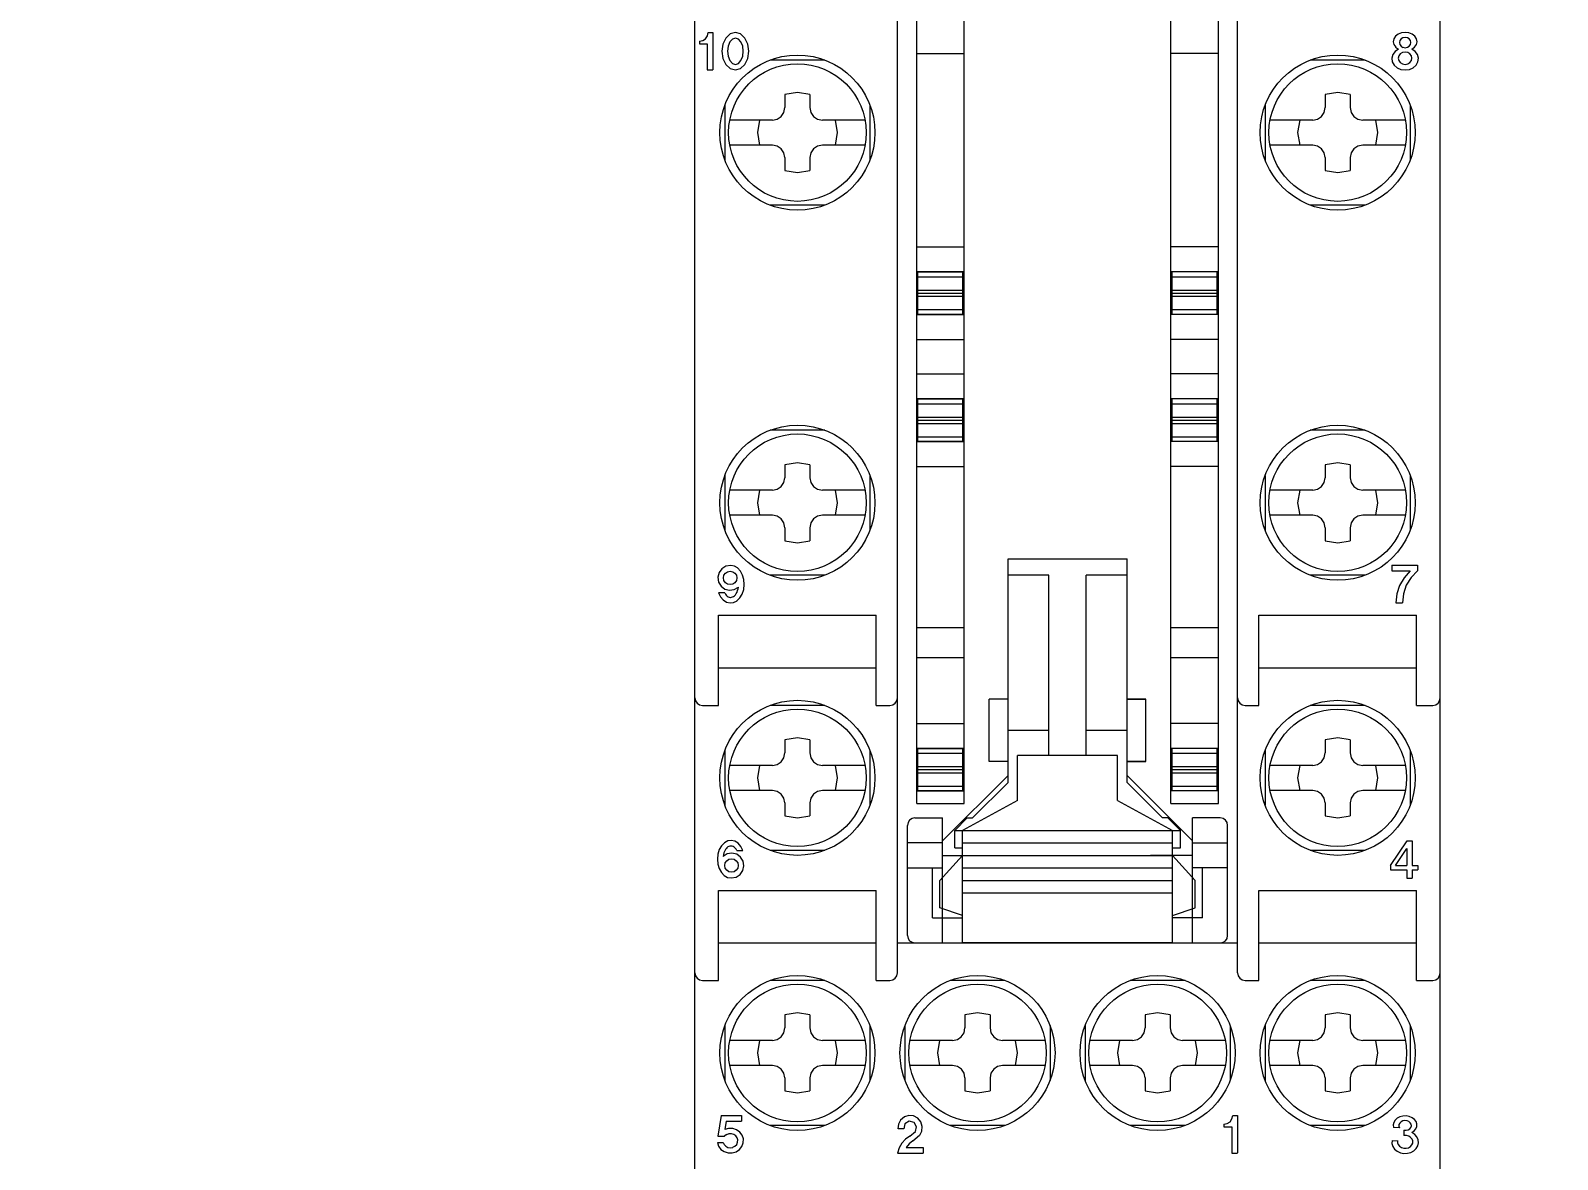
# Model space of a CAD drawing. Header units: millimetres. Extents: x 24 to 1375, y 8 to 284.
# Drawn here: x 1074.2 to 1135.4, y 57.7 to 102.9 of the extents above; entities that cross this region are included whole.
import ezdxf

# ---------------------------------------------------------------- set-up
doc = ezdxf.new("R2010")
doc.units = ezdxf.units.MM

msp = doc.modelspace()

# ---------------------------------------------------------------- linework, layer by layer
at = {"color": 7, "lineweight": 0}
for points in [[(1100.832, 54.124), (1100.832, 128.736)], [(1108.954, 65.155), (1108.954, 128.735)], [(1122.593, 65.155), (1122.593, 128.735)], [(1130.716, 54.124), (1130.716, 128.736)], [(1109.728, 71.954), (1109.728, 120.933)], [(1111.632, 71.954), (1111.632, 120.933)], [(1119.915, 71.954), (1119.915, 120.933)], [(1121.822, 71.954), (1121.822, 120.933)], [(1101.014, 102.511), (1101.151, 102.539), (1101.264, 102.615), (1101.34, 102.727), (1101.368, 102.864)], [(1101.368, 102.864), (1101.555, 102.864)], [(1101.555, 102.864), (1101.555, 101.361)], [(1102.458, 102.864), (1102.25, 102.808)], [(1102.665, 102.807), (1102.458, 102.864)], [(1129.309, 102.864), (1129.16, 102.846)], [(1129.458, 102.846), (1129.309, 102.864)], [(1101.014, 102.511), (1101.014, 102.414)], [(1101.014, 102.414), (1101.33, 102.414)], [(1101.33, 102.414), (1101.33, 101.361)], [(1101.958, 102.401), (1101.915, 102.113)], [(1102.074, 102.644), (1101.958, 102.401)], [(1102.251, 102.807), (1102.074, 102.643)], [(1102.165, 102.314), (1102.142, 102.112)], [(1102.234, 102.485), (1102.166, 102.314)], [(1102.336, 102.6), (1102.234, 102.485)], [(1102.458, 102.639), (1102.336, 102.6)], [(1102.579, 102.6), (1102.457, 102.638)], [(1102.681, 102.485), (1102.578, 102.599)], [(1102.841, 102.644), (1102.665, 102.808)], [(1102.75, 102.314), (1102.681, 102.485)], [(1102.774, 102.113), (1102.75, 102.315)], [(1102.958, 102.401), (1102.841, 102.643)], [(1102.999, 102.113), (1102.958, 102.401)], [(1128.853, 102.607), (1128.832, 102.492)], [(1128.832, 102.492), (1128.857, 102.379)], [(1128.921, 102.712), (1128.853, 102.607)], [(1128.858, 102.379), (1128.93, 102.277)], [(1129.027, 102.792), (1128.92, 102.712)], [(1128.929, 102.277), (1129.038, 102.198)], [(1129.16, 102.846), (1129.026, 102.793)], [(1129.08, 102.461), (1129.096, 102.381)], [(1129.097, 102.54), (1129.081, 102.461)], [(1129.097, 102.38), (1129.147, 102.315)], [(1129.148, 102.606), (1129.098, 102.54)], [(1129.221, 102.651), (1129.147, 102.605)], [(1129.148, 102.314), (1129.221, 102.269)], [(1129.309, 102.666), (1129.221, 102.651)], [(1129.221, 102.27), (1129.309, 102.253)], [(1129.397, 102.651), (1129.309, 102.666)], [(1129.309, 102.253), (1129.397, 102.27)], [(1129.471, 102.606), (1129.397, 102.651)], [(1129.397, 102.27), (1129.471, 102.315)], [(1129.592, 102.792), (1129.458, 102.846)], [(1129.521, 102.54), (1129.471, 102.605)], [(1129.471, 102.314), (1129.52, 102.38)], [(1129.537, 102.461), (1129.521, 102.54)], [(1129.521, 102.38), (1129.537, 102.46)], [(1129.579, 102.197), (1129.688, 102.276)], [(1129.697, 102.712), (1129.591, 102.792)], [(1129.688, 102.277), (1129.76, 102.379)], [(1129.765, 102.607), (1129.698, 102.712)], [(1129.76, 102.379), (1129.786, 102.492)], [(1129.786, 102.492), (1129.764, 102.607)], [(1101.915, 102.113), (1101.958, 101.824)], [(1101.958, 101.824), (1102.074, 101.581)], [(1102.142, 102.113), (1102.165, 101.911)], [(1102.165, 101.911), (1102.234, 101.741)], [(1102.234, 101.741), (1102.336, 101.626)], [(1102.336, 101.626), (1102.458, 101.587)], [(1102.458, 101.587), (1102.579, 101.626)], [(1102.579, 101.626), (1102.681, 101.74)], [(1102.681, 101.741), (1102.75, 101.911)], [(1102.75, 101.911), (1102.773, 102.113)], [(1102.841, 101.581), (1102.958, 101.824)], [(1102.958, 101.824), (1102.999, 102.113)], [(1106.042, 101.759), (1103.845, 101.759)], [(1109.728, 102.019), (1111.633, 102.019)], [(1121.822, 102.019), (1119.916, 102.019)], [(1127.703, 101.759), (1125.507, 101.759)], [(1128.816, 101.979), (1128.777, 101.838)], [(1128.777, 101.838), (1128.795, 101.692)], [(1128.795, 101.691), (1128.868, 101.56)], [(1128.905, 102.104), (1128.816, 101.979)], [(1129.038, 102.197), (1128.905, 102.103)], [(1129.052, 101.926), (1129.031, 101.832)], [(1129.031, 101.833), (1129.052, 101.738)], [(1129.112, 102.007), (1129.052, 101.927)], [(1129.052, 101.738), (1129.112, 101.659)], [(1129.201, 102.06), (1129.112, 102.007)], [(1129.112, 101.658), (1129.201, 101.605)], [(1129.306, 102.078), (1129.201, 102.06)], [(1129.412, 102.06), (1129.305, 102.078)], [(1129.501, 102.007), (1129.412, 102.059)], [(1129.412, 101.605), (1129.501, 101.658)], [(1129.561, 101.926), (1129.501, 102.006)], [(1129.501, 101.658), (1129.561, 101.738)], [(1129.582, 101.833), (1129.561, 101.925)], [(1129.561, 101.738), (1129.582, 101.832)], [(1129.712, 102.104), (1129.579, 102.197)], [(1129.803, 101.979), (1129.712, 102.103)], [(1129.751, 101.56), (1129.823, 101.692)], [(1129.841, 101.838), (1129.803, 101.978)], [(1129.823, 101.691), (1129.841, 101.838)], [(1101.33, 101.361), (1101.555, 101.361)], [(1102.074, 101.581), (1102.251, 101.418)], [(1102.251, 101.418), (1102.458, 101.361)], [(1102.458, 101.361), (1102.665, 101.418)], [(1102.665, 101.418), (1102.841, 101.581)], [(1128.867, 101.56), (1128.986, 101.452)], [(1128.986, 101.452), (1129.138, 101.385)], [(1129.139, 101.385), (1129.309, 101.362)], [(1129.201, 101.605), (1129.306, 101.587)], [(1129.306, 101.587), (1129.413, 101.605)], [(1129.309, 101.361), (1129.479, 101.385)], [(1129.479, 101.385), (1129.633, 101.452)], [(1129.633, 101.452), (1129.751, 101.56)], [(1105.445, 100.374), (1104.943, 100.456), (1104.442, 100.374)], [(1127.107, 100.374), (1126.605, 100.456), (1126.104, 100.374)], [(1102.036, 99.949), (1102.036, 97.752)], [(1103.94, 99.352), (1104.135, 99.391), (1104.295, 99.498), (1104.402, 99.658), (1104.441, 99.853)], [(1104.442, 100.374), (1104.442, 99.853)], [(1105.445, 100.374), (1105.445, 99.853)], [(1105.445, 99.854), (1105.484, 99.658), (1105.592, 99.499), (1105.751, 99.391), (1105.946, 99.352)], [(1107.852, 99.949), (1107.852, 97.752)], [(1123.697, 99.949), (1123.697, 97.752)], [(1125.602, 99.352), (1125.797, 99.391), (1125.956, 99.498), (1126.064, 99.658), (1126.103, 99.853)], [(1126.103, 100.374), (1126.103, 99.853)], [(1127.107, 100.374), (1127.107, 99.853)], [(1127.107, 99.854), (1127.146, 99.658), (1127.253, 99.499), (1127.412, 99.391), (1127.608, 99.352)], [(1129.513, 99.949), (1129.513, 97.752)], [(1103.94, 99.352), (1102.232, 99.352)], [(1103.42, 99.352), (1103.339, 98.85), (1103.42, 98.349)], [(1107.655, 99.352), (1105.947, 99.352)], [(1106.468, 98.349), (1106.549, 98.85), (1106.468, 99.352)], [(1125.602, 99.352), (1123.894, 99.352)], [(1125.081, 99.352), (1125, 98.85), (1125.081, 98.349)], [(1129.316, 99.352), (1127.609, 99.352)], [(1128.129, 98.349), (1128.209, 98.85), (1128.129, 99.352)], [(1103.94, 98.349), (1102.232, 98.349)], [(1104.442, 97.847), (1104.402, 98.043), (1104.295, 98.202), (1104.136, 98.31), (1103.94, 98.349)], [(1105.946, 98.349), (1105.751, 98.31), (1105.592, 98.203), (1105.485, 98.043), (1105.445, 97.847)], [(1107.655, 98.349), (1105.947, 98.349)], [(1125.602, 98.349), (1123.894, 98.349)], [(1126.103, 97.847), (1126.064, 98.043), (1125.957, 98.202), (1125.797, 98.31), (1125.603, 98.349)], [(1127.608, 98.349), (1127.413, 98.31), (1127.254, 98.203), (1127.146, 98.043), (1127.107, 97.847)], [(1129.316, 98.349), (1127.609, 98.349)], [(1104.442, 97.847), (1104.442, 97.326)], [(1105.445, 97.847), (1105.445, 97.326)], [(1126.103, 97.847), (1126.103, 97.326)], [(1127.107, 97.847), (1127.107, 97.326)], [(1104.442, 97.327), (1104.943, 97.245), (1105.444, 97.327)], [(1126.103, 97.327), (1126.605, 97.245), (1127.106, 97.327)], [(1106.042, 95.942), (1103.845, 95.942)], [(1127.703, 95.942), (1125.507, 95.942)], [(1109.728, 94.268), (1111.633, 94.268)], [(1121.822, 94.268), (1119.916, 94.268)], [(1111.632, 93.265), (1109.727, 93.265)], [(1109.728, 93.265), (1111.633, 93.265)], [(1109.778, 91.56), (1109.778, 93.264)], [(1109.778, 93.072), (1111.582, 93.072)], [(1111.582, 91.56), (1111.582, 93.264)], [(1121.822, 93.265), (1119.916, 93.265)], [(1121.822, 93.265), (1119.916, 93.265)], [(1119.967, 91.56), (1119.967, 93.264)], [(1119.967, 93.072), (1121.771, 93.072)], [(1121.771, 91.56), (1121.771, 93.264)], [(1109.778, 92.537), (1111.582, 92.537)], [(1119.967, 92.537), (1121.771, 92.537)], [(1109.778, 92.412), (1111.582, 92.412)], [(1109.778, 92.286), (1111.582, 92.286)], [(1119.967, 92.412), (1121.771, 92.412)], [(1119.967, 92.286), (1121.771, 92.286)], [(1111.632, 91.56), (1109.727, 91.56)], [(1109.728, 91.56), (1111.633, 91.56)], [(1109.778, 91.752), (1111.582, 91.752)], [(1121.822, 91.56), (1119.916, 91.56)], [(1121.822, 91.56), (1119.916, 91.56)], [(1119.967, 91.752), (1121.771, 91.752)], [(1109.728, 90.557), (1111.633, 90.557)], [(1121.822, 90.557), (1119.916, 90.557)], [(1109.728, 89.173), (1111.633, 89.173)], [(1121.822, 89.173), (1119.916, 89.173)], [(1111.632, 88.17), (1109.727, 88.17)], [(1109.728, 88.17), (1111.633, 88.17)], [(1109.778, 86.465), (1109.778, 88.17)], [(1111.582, 86.465), (1111.582, 88.17)], [(1121.822, 88.17), (1119.916, 88.17)], [(1121.822, 88.17), (1119.916, 88.17)], [(1119.967, 86.465), (1119.967, 88.17)], [(1121.771, 86.465), (1121.771, 88.17)], [(1109.778, 87.978), (1111.582, 87.978)], [(1119.967, 87.978), (1121.771, 87.978)], [(1109.778, 87.443), (1111.582, 87.443)], [(1109.778, 87.317), (1111.582, 87.317)], [(1109.778, 87.192), (1111.582, 87.192)], [(1119.967, 87.443), (1121.771, 87.443)], [(1119.967, 87.317), (1121.771, 87.317)], [(1119.967, 87.192), (1121.771, 87.192)], [(1106.042, 86.917), (1103.845, 86.917)], [(1111.632, 86.465), (1109.727, 86.465)], [(1109.728, 86.465), (1111.633, 86.465)], [(1109.778, 86.658), (1111.582, 86.658)], [(1121.822, 86.465), (1119.916, 86.465)], [(1121.822, 86.465), (1119.916, 86.465)], [(1119.967, 86.658), (1121.771, 86.658)], [(1127.703, 86.917), (1125.507, 86.917)], [(1102.036, 85.106), (1102.036, 82.91)], [(1105.445, 85.532), (1104.943, 85.613), (1104.442, 85.532)], [(1104.442, 85.532), (1104.442, 85.01)], [(1105.445, 85.532), (1105.445, 85.01)], [(1107.852, 85.106), (1107.852, 82.91)], [(1109.728, 85.462), (1111.633, 85.462)], [(1121.822, 85.462), (1119.916, 85.462)], [(1123.697, 85.106), (1123.697, 82.91)], [(1126.103, 85.532), (1126.103, 85.01)], [(1127.107, 85.532), (1126.605, 85.613), (1126.104, 85.532)], [(1127.107, 85.532), (1127.107, 85.01)], [(1129.513, 85.106), (1129.513, 82.91)], [(1103.94, 84.51), (1102.232, 84.51)], [(1103.42, 84.51), (1103.339, 84.008), (1103.42, 83.507)], [(1103.94, 84.51), (1104.135, 84.549), (1104.295, 84.656), (1104.402, 84.815), (1104.441, 85.01)], [(1105.445, 85.011), (1105.484, 84.816), (1105.592, 84.657), (1105.751, 84.55), (1105.946, 84.51)], [(1107.655, 84.51), (1105.947, 84.51)], [(1106.468, 83.507), (1106.549, 84.008), (1106.468, 84.509)], [(1125.602, 84.51), (1123.894, 84.51)], [(1125.081, 84.51), (1125, 84.008), (1125.081, 83.507)], [(1125.602, 84.51), (1125.797, 84.549), (1125.956, 84.656), (1126.064, 84.815), (1126.103, 85.01)], [(1127.107, 85.011), (1127.146, 84.816), (1127.253, 84.657), (1127.412, 84.55), (1127.608, 84.51)], [(1129.316, 84.51), (1127.609, 84.51)], [(1128.129, 83.507), (1128.209, 84.008), (1128.129, 84.509)], [(1103.94, 83.507), (1102.232, 83.507)], [(1104.442, 83.005), (1104.402, 83.2), (1104.295, 83.36), (1104.136, 83.467), (1103.94, 83.507)], [(1105.946, 83.507), (1105.751, 83.467), (1105.592, 83.36), (1105.485, 83.2), (1105.445, 83.005)], [(1107.655, 83.507), (1105.947, 83.507)], [(1125.602, 83.507), (1123.894, 83.507)], [(1126.103, 83.005), (1126.064, 83.2), (1125.957, 83.36), (1125.797, 83.467), (1125.603, 83.507)], [(1127.608, 83.507), (1127.413, 83.467), (1127.254, 83.36), (1127.146, 83.2), (1127.107, 83.005)], [(1129.316, 83.507), (1127.609, 83.507)], [(1104.442, 83.005), (1104.442, 82.484)], [(1105.445, 83.005), (1105.445, 82.484)], [(1126.103, 83.005), (1126.103, 82.484)], [(1127.107, 83.005), (1127.107, 82.484)], [(1104.442, 82.484), (1104.943, 82.403), (1105.444, 82.484)], [(1126.103, 82.484), (1126.605, 82.403), (1127.106, 82.484)], [(1102.272, 81.491), (1102.077, 81.462), (1101.914, 81.363), (1101.8, 81.21), (1101.751, 81.019), (1101.782, 80.823), (1101.881, 80.66), (1102.034, 80.546), (1102.225, 80.497), (1102.414, 80.526), (1102.579, 80.623)], [(1102.415, 81.468), (1102.272, 81.491)], [(1102.547, 81.392), (1102.415, 81.468)], [(1113.388, 81.763), (1118.161, 81.763)], [(1113.388, 73.076), (1113.388, 81.762)], [(1118.161, 73.076), (1118.161, 81.762)], [(1128.776, 81.501), (1129.799, 81.501)], [(1128.776, 81.501), (1128.776, 81.276)], [(1129.799, 81.501), (1129.799, 81.276)], [(1102.66, 81.27), (1102.547, 81.392)], [(1102.746, 81.111), (1102.66, 81.27)], [(1102.797, 80.926), (1102.747, 81.111)], [(1102.812, 80.729), (1102.798, 80.926)], [(1106.042, 81.1), (1103.845, 81.1)], [(1115.022, 81.1), (1113.388, 81.1)], [(1113.388, 72.796), (1113.388, 81.1)], [(1115.022, 73.88), (1115.022, 81.1)], [(1118.161, 81.1), (1116.526, 81.1)], [(1116.526, 73.88), (1116.526, 81.1)], [(1118.161, 72.796), (1118.161, 81.1)], [(1127.703, 81.1), (1125.507, 81.1)], [(1128.776, 81.276), (1129.504, 81.276)], [(1129.505, 81.276), (1129.266, 81.004), (1129.088, 80.694), (1128.975, 80.355), (1128.931, 79.997)], [(1129.799, 81.276), (1129.544, 81.013), (1129.355, 80.705), (1129.239, 80.361), (1129.201, 79.997)], [(1101.785, 80.402), (1101.864, 80.237)], [(1102.027, 80.399), (1101.785, 80.402)], [(1101.865, 80.237), (1101.972, 80.109)], [(1102.027, 80.399), (1102.058, 80.347)], [(1102.058, 80.346), (1102.092, 80.301)], [(1102.092, 80.301), (1102.129, 80.265)], [(1102.129, 80.266), (1102.17, 80.239)], [(1102.17, 80.239), (1102.211, 80.221)], [(1102.211, 80.221), (1102.255, 80.213)], [(1102.254, 80.213), (1102.299, 80.216)], [(1102.298, 80.216), (1102.342, 80.23)], [(1102.342, 80.23), (1102.383, 80.251)], [(1102.383, 80.251), (1102.423, 80.282)], [(1102.423, 80.282), (1102.46, 80.322)], [(1102.46, 80.322), (1102.494, 80.372)], [(1102.493, 80.371), (1102.522, 80.425)], [(1102.522, 80.425), (1102.546, 80.487)], [(1102.547, 80.487), (1102.565, 80.554)], [(1102.565, 80.554), (1102.579, 80.623)], [(1102.639, 80.194), (1102.731, 80.348)], [(1102.731, 80.348), (1102.79, 80.529)], [(1102.79, 80.53), (1102.812, 80.729)], [(1101.972, 80.109), (1102.103, 80.023)], [(1102.103, 80.023), (1102.243, 79.989)], [(1102.243, 79.989), (1102.386, 80.007)], [(1102.387, 80.007), (1102.522, 80.077)], [(1102.521, 80.077), (1102.639, 80.194)], [(1128.931, 79.997), (1129.202, 79.997)], [(1101.784, 75.885), (1101.784, 79.495)], [(1101.784, 79.495), (1108.102, 79.495)], [(1108.102, 75.885), (1108.102, 79.495)], [(1109.728, 79.004), (1111.633, 79.004)], [(1119.915, 79.004), (1121.821, 79.004)], [(1123.446, 75.885), (1123.446, 79.495)], [(1123.446, 79.495), (1129.764, 79.495)], [(1129.764, 75.885), (1129.764, 79.495)], [(1109.728, 77.8), (1111.633, 77.8)], [(1119.915, 77.8), (1121.821, 77.8)], [(1101.784, 77.39), (1108.102, 77.39)], [(1123.446, 77.39), (1129.764, 77.39)], [(1100.832, 76.185), (1100.856, 76.069), (1100.92, 75.973), (1101.015, 75.909), (1101.133, 75.885)], [(1108.653, 75.885), (1108.771, 75.909), (1108.866, 75.973), (1108.931, 76.069), (1108.955, 76.186)], [(1113.388, 76.136), (1112.635, 76.136)], [(1112.635, 73.629), (1112.635, 76.136)], [(1118.161, 76.136), (1118.913, 76.136)], [(1118.913, 76.136), (1118.161, 76.136)], [(1118.913, 73.629), (1118.913, 76.136)], [(1122.593, 76.185), (1122.617, 76.069), (1122.682, 75.973), (1122.777, 75.909), (1122.894, 75.885)], [(1130.416, 75.885), (1130.533, 75.909), (1130.628, 75.973), (1130.693, 76.069), (1130.717, 76.186)], [(1101.132, 75.885), (1101.784, 75.885)], [(1106.042, 75.885), (1103.845, 75.885)], [(1108.102, 75.885), (1108.654, 75.885)], [(1122.894, 75.885), (1123.447, 75.885)], [(1127.703, 75.885), (1125.507, 75.885)], [(1129.764, 75.885), (1130.417, 75.885)], [(1109.728, 75.163), (1111.633, 75.163)], [(1113.388, 74.883), (1115.022, 74.883)], [(1116.526, 74.883), (1118.161, 74.883)], [(1121.822, 75.163), (1119.916, 75.163)], [(1102.036, 74.076), (1102.036, 71.879)], [(1105.445, 74.502), (1104.943, 74.582), (1104.442, 74.502)], [(1104.442, 74.502), (1104.442, 73.979)], [(1105.445, 74.502), (1105.445, 73.979)], [(1107.852, 74.076), (1107.852, 71.879)], [(1111.632, 74.16), (1109.727, 74.16)], [(1109.728, 74.16), (1111.633, 74.16)], [(1109.778, 72.456), (1109.778, 74.16)], [(1111.582, 72.456), (1111.582, 74.16)], [(1121.822, 74.16), (1119.916, 74.16)], [(1121.822, 74.16), (1119.916, 74.16)], [(1119.967, 72.456), (1119.967, 74.16)], [(1121.771, 72.456), (1121.771, 74.16)], [(1123.697, 74.076), (1123.697, 71.879)], [(1126.103, 74.502), (1126.103, 73.979)], [(1127.107, 74.502), (1126.605, 74.582), (1126.104, 74.502)], [(1127.107, 74.502), (1127.107, 73.979)], [(1129.513, 74.076), (1129.513, 71.879)], [(1103.94, 73.478), (1102.232, 73.478)], [(1103.42, 73.478), (1103.339, 72.977), (1103.42, 72.476)], [(1103.94, 73.478), (1104.135, 73.518), (1104.295, 73.625), (1104.402, 73.784), (1104.441, 73.979)], [(1105.445, 73.979), (1105.484, 73.785), (1105.592, 73.625), (1105.751, 73.518), (1105.946, 73.479)], [(1107.655, 73.478), (1105.947, 73.478)], [(1106.468, 72.475), (1106.549, 72.977), (1106.468, 73.478)], [(1109.778, 73.968), (1111.582, 73.968)], [(1113.388, 73.629), (1112.635, 73.629)], [(1113.769, 72.075), (1113.769, 73.88)], [(1117.78, 73.88), (1113.769, 73.88)], [(1117.78, 72.075), (1117.78, 73.88)], [(1118.161, 73.629), (1118.913, 73.629)], [(1118.913, 73.629), (1118.161, 73.629)], [(1119.967, 73.968), (1121.771, 73.968)], [(1125.602, 73.478), (1123.894, 73.478)], [(1125.081, 73.478), (1125, 72.977), (1125.081, 72.476)], [(1125.602, 73.478), (1125.797, 73.518), (1125.956, 73.625), (1126.064, 73.784), (1126.103, 73.979)], [(1127.107, 73.979), (1127.146, 73.785), (1127.253, 73.625), (1127.412, 73.518), (1127.608, 73.479)], [(1129.316, 73.478), (1127.609, 73.478)], [(1128.129, 72.475), (1128.209, 72.977), (1128.129, 73.478)], [(1109.778, 73.433), (1111.582, 73.433)], [(1109.778, 73.308), (1111.582, 73.308)], [(1109.778, 73.182), (1111.582, 73.182)], [(1113.388, 73.076), (1110.759, 70.45)], [(1118.161, 73.076), (1120.788, 70.45)], [(1119.967, 73.433), (1121.771, 73.433)], [(1119.967, 73.308), (1121.771, 73.308)], [(1119.967, 73.182), (1121.771, 73.182)], [(1103.94, 72.475), (1102.232, 72.475)], [(1104.442, 71.974), (1104.402, 72.169), (1104.295, 72.328), (1104.136, 72.435), (1103.94, 72.475)], [(1105.946, 72.475), (1105.751, 72.436), (1105.592, 72.328), (1105.485, 72.169), (1105.445, 71.974)], [(1107.655, 72.475), (1105.947, 72.475)], [(1111.632, 72.456), (1109.727, 72.456)], [(1109.728, 72.456), (1111.633, 72.456)], [(1109.778, 72.648), (1111.582, 72.648)], [(1111.963, 71.372), (1113.388, 72.796)], [(1119.585, 71.372), (1118.162, 72.796)], [(1121.822, 72.456), (1119.916, 72.456)], [(1121.822, 72.456), (1119.916, 72.456)], [(1119.967, 72.648), (1121.771, 72.648)], [(1125.602, 72.475), (1123.894, 72.475)], [(1126.103, 71.974), (1126.064, 72.169), (1125.957, 72.328), (1125.797, 72.435), (1125.603, 72.475)], [(1127.608, 72.475), (1127.413, 72.436), (1127.254, 72.328), (1127.146, 72.169), (1127.107, 71.974)], [(1129.316, 72.475), (1127.609, 72.475)], [(1104.442, 71.974), (1104.442, 71.452)], [(1105.445, 71.974), (1105.445, 71.452)], [(1109.728, 71.954), (1111.633, 71.954)], [(1113.769, 72.075), (1111.561, 70.872)], [(1117.78, 72.075), (1119.986, 70.872)], [(1119.915, 71.954), (1121.821, 71.954)], [(1126.103, 71.974), (1126.103, 71.452)], [(1127.107, 71.974), (1127.107, 71.452)], [(1104.442, 71.452), (1104.943, 71.372), (1105.444, 71.452)], [(1109.657, 71.372), (1109.539, 71.349), (1109.443, 71.284), (1109.379, 71.188), (1109.355, 71.072)], [(1109.355, 66.659), (1109.355, 71.072)], [(1109.657, 71.372), (1110.758, 71.372)], [(1110.759, 66.358), (1110.759, 71.372)], [(1111.249, 70.871), (1111.75, 71.372)], [(1111.75, 71.372), (1111.963, 71.372)], [(1119.798, 71.372), (1119.585, 71.372)], [(1120.299, 70.871), (1119.798, 71.372)], [(1120.788, 66.358), (1120.788, 71.372)], [(1121.892, 71.372), (1120.789, 71.372)], [(1122.192, 71.072), (1122.168, 71.189), (1122.104, 71.284), (1122.008, 71.349), (1121.892, 71.373)], [(1122.192, 66.659), (1122.192, 71.072)], [(1126.103, 71.452), (1126.605, 71.372), (1127.106, 71.452)], [(1102.148, 70.449), (1102.014, 70.376)], [(1102.291, 70.47), (1102.149, 70.449)], [(1102.432, 70.438), (1102.291, 70.47)], [(1102.564, 70.354), (1102.432, 70.437)], [(1110.759, 68.977), (1110.759, 70.457)], [(1111.249, 70.17), (1111.249, 70.871)], [(1111.249, 70.871), (1120.299, 70.871)], [(1111.561, 66.358), (1111.561, 70.871)], [(1119.985, 66.358), (1119.985, 70.871)], [(1120.299, 70.17), (1120.299, 70.871)], [(1120.788, 68.977), (1120.788, 70.457)], [(1128.728, 69.459), (1129.387, 70.455)], [(1129.387, 70.454), (1129.593, 70.454)], [(1129.593, 70.454), (1129.593, 69.458)], [(1101.753, 69.917), (1101.734, 69.719)], [(1101.81, 70.101), (1101.753, 69.918)], [(1101.898, 70.257), (1101.81, 70.101)], [(1102.015, 70.377), (1101.898, 70.257)], [(1102.289, 68.965), (1102.483, 68.999), (1102.644, 69.101), (1102.755, 69.256), (1102.8, 69.448), (1102.767, 69.642), (1102.665, 69.803), (1102.51, 69.915), (1102.318, 69.96), (1102.129, 69.929), (1101.967, 69.829)], [(1101.979, 69.899), (1101.967, 69.829)], [(1101.997, 69.965), (1101.979, 69.899)], [(1102.02, 70.026), (1101.998, 69.965)], [(1102.048, 70.083), (1102.02, 70.027)], [(1102.08, 70.132), (1102.048, 70.083)], [(1102.116, 70.173), (1102.081, 70.131)], [(1102.156, 70.205), (1102.116, 70.172)], [(1102.197, 70.228), (1102.156, 70.205)], [(1102.239, 70.241), (1102.197, 70.228)], [(1102.283, 70.244), (1102.239, 70.24)], [(1102.327, 70.237), (1102.283, 70.243)], [(1102.37, 70.221), (1102.327, 70.237)], [(1102.41, 70.194), (1102.37, 70.22)], [(1102.448, 70.158), (1102.41, 70.195)], [(1102.482, 70.114), (1102.447, 70.159)], [(1102.514, 70.064), (1102.482, 70.114)], [(1102.514, 70.064), (1102.756, 70.064)], [(1102.674, 70.227), (1102.564, 70.354)], [(1102.756, 70.064), (1102.675, 70.228)], [(1106.042, 70.069), (1103.845, 70.069)], [(1110.759, 70.369), (1109.356, 70.369)], [(1110.66, 68.865), (1111.561, 69.868)], [(1110.759, 69.868), (1112.447, 69.868)], [(1111.249, 70.17), (1111.561, 70.17)], [(1111.561, 70.369), (1119.985, 70.369)], [(1111.561, 69.868), (1119.985, 69.868)], [(1120.788, 69.868), (1119.101, 69.868)], [(1119.985, 70.17), (1120.299, 70.17)], [(1119.985, 69.868), (1120.888, 68.865)], [(1120.788, 70.369), (1122.192, 70.369)], [(1127.703, 70.069), (1125.507, 70.069)], [(1128.929, 69.465), (1129.381, 70.147)], [(1129.381, 70.147), (1129.381, 69.464)], [(1101.734, 69.719), (1101.752, 69.522)], [(1101.752, 69.522), (1101.808, 69.338)], [(1101.808, 69.338), (1101.897, 69.181)], [(1101.897, 69.181), (1102.011, 69.061)], [(1109.355, 69.366), (1110.759, 69.366)], [(1110.359, 67.361), (1110.359, 69.366)], [(1111.561, 69.366), (1119.985, 69.366)], [(1122.192, 69.366), (1120.789, 69.366)], [(1121.19, 67.361), (1121.19, 69.366)], [(1128.728, 69.459), (1128.728, 69.291)], [(1128.728, 69.291), (1129.38, 69.291)], [(1128.929, 69.465), (1129.381, 69.465)], [(1129.381, 69.291), (1129.381, 68.957)], [(1129.593, 69.459), (1129.818, 69.459)], [(1129.593, 69.291), (1129.818, 69.291)], [(1129.593, 69.291), (1129.593, 68.957)], [(1129.818, 69.459), (1129.818, 69.291)], [(1102.012, 69.061), (1102.146, 68.988)], [(1102.146, 68.988), (1102.288, 68.966)], [(1110.66, 67.763), (1110.66, 68.865)], [(1111.561, 68.865), (1119.985, 68.865)], [(1120.888, 67.763), (1120.888, 68.865)], [(1129.381, 68.957), (1129.592, 68.957)], [(1101.784, 64.853), (1101.784, 68.464)], [(1101.784, 68.464), (1108.102, 68.464)], [(1108.102, 64.853), (1108.102, 68.464)], [(1111.561, 68.364), (1119.985, 68.364)], [(1123.446, 64.853), (1123.446, 68.464)], [(1123.446, 68.464), (1129.764, 68.464)], [(1129.764, 64.853), (1129.764, 68.464)], [(1110.359, 67.361), (1111.561, 67.361)], [(1111.561, 67.461), (1110.66, 67.763)], [(1110.759, 66.358), (1110.759, 67.729)], [(1111.561, 66.358), (1111.561, 67.36)], [(1119.985, 67.461), (1120.888, 67.763)], [(1119.985, 66.358), (1119.985, 67.36)], [(1121.19, 67.361), (1119.986, 67.361)], [(1120.788, 66.358), (1120.788, 67.729)], [(1101.784, 66.358), (1108.102, 66.358)], [(1108.954, 66.358), (1122.593, 66.358)], [(1109.355, 66.659), (1109.379, 66.542), (1109.444, 66.446), (1109.539, 66.382), (1109.657, 66.358)], [(1119.985, 66.358), (1111.561, 66.358)], [(1121.892, 66.358), (1122.009, 66.382), (1122.104, 66.446), (1122.169, 66.542), (1122.192, 66.658)], [(1123.446, 66.358), (1129.764, 66.358)], [(1100.832, 65.155), (1100.856, 65.038), (1100.92, 64.942), (1101.015, 64.877), (1101.133, 64.853)], [(1108.653, 64.853), (1108.771, 64.877), (1108.866, 64.942), (1108.931, 65.038), (1108.955, 65.155)], [(1122.593, 65.155), (1122.617, 65.038), (1122.682, 64.942), (1122.777, 64.877), (1122.894, 64.853)], [(1130.416, 64.853), (1130.533, 64.877), (1130.628, 64.942), (1130.693, 65.038), (1130.717, 65.155)], [(1101.132, 64.853), (1101.784, 64.853)], [(1106.042, 64.853), (1103.845, 64.853)], [(1108.102, 64.853), (1108.654, 64.853)], [(1113.262, 64.853), (1111.066, 64.853)], [(1120.483, 64.853), (1118.286, 64.853)], [(1122.894, 64.853), (1123.447, 64.853)], [(1127.703, 64.853), (1125.507, 64.853)], [(1129.764, 64.853), (1130.417, 64.853)], [(1105.445, 63.47), (1104.943, 63.55), (1104.442, 63.47)], [(1104.442, 63.47), (1104.442, 62.948)], [(1105.445, 63.47), (1105.445, 62.948)], [(1112.665, 63.47), (1112.164, 63.55), (1111.662, 63.47)], [(1111.662, 63.47), (1111.662, 62.948)], [(1112.665, 63.47), (1112.665, 62.948)], [(1119.886, 63.47), (1119.384, 63.55), (1118.883, 63.47)], [(1118.884, 63.47), (1118.884, 62.948)], [(1119.886, 63.47), (1119.886, 62.948)], [(1126.103, 63.47), (1126.103, 62.948)], [(1127.107, 63.47), (1126.605, 63.55), (1126.104, 63.47)], [(1127.107, 63.47), (1127.107, 62.948)], [(1102.036, 63.044), (1102.036, 60.847)], [(1103.94, 62.447), (1102.232, 62.447)], [(1103.42, 62.447), (1103.339, 61.946), (1103.42, 61.445)], [(1103.94, 62.447), (1104.135, 62.486), (1104.295, 62.594), (1104.402, 62.753), (1104.441, 62.948)], [(1105.445, 62.948), (1105.484, 62.753), (1105.592, 62.594), (1105.751, 62.487), (1105.946, 62.447)], [(1107.655, 62.447), (1105.947, 62.447)], [(1106.468, 61.445), (1106.549, 61.946), (1106.468, 62.447)], [(1107.852, 63.044), (1107.852, 60.847)], [(1109.255, 63.044), (1109.255, 60.847)], [(1111.161, 62.447), (1109.452, 62.447)], [(1110.64, 62.447), (1110.558, 61.946), (1110.64, 61.445)], [(1111.161, 62.447), (1111.356, 62.486), (1111.515, 62.594), (1111.623, 62.753), (1111.662, 62.948)], [(1112.665, 62.948), (1112.704, 62.753), (1112.812, 62.594), (1112.971, 62.487), (1113.166, 62.447)], [(1114.876, 62.447), (1113.166, 62.447)], [(1113.688, 61.445), (1113.769, 61.946), (1113.688, 62.447)], [(1115.072, 63.044), (1115.072, 60.847)], [(1116.476, 63.044), (1116.476, 60.847)], [(1118.382, 62.447), (1116.673, 62.447)], [(1117.86, 62.447), (1117.78, 61.946), (1117.86, 61.445)], [(1118.382, 62.447), (1118.577, 62.486), (1118.736, 62.594), (1118.844, 62.753), (1118.883, 62.948)], [(1119.886, 62.948), (1119.925, 62.753), (1120.032, 62.594), (1120.191, 62.487), (1120.387, 62.447)], [(1122.097, 62.447), (1120.388, 62.447)], [(1120.908, 61.445), (1120.989, 61.946), (1120.908, 62.447)], [(1122.292, 63.044), (1122.292, 60.847)], [(1123.697, 63.044), (1123.697, 60.847)], [(1125.602, 62.447), (1123.894, 62.447)], [(1125.081, 62.447), (1125, 61.946), (1125.081, 61.445)], [(1125.602, 62.447), (1125.797, 62.486), (1125.956, 62.594), (1126.064, 62.753), (1126.103, 62.948)], [(1127.107, 62.948), (1127.146, 62.753), (1127.253, 62.594), (1127.412, 62.487), (1127.608, 62.447)], [(1129.316, 62.447), (1127.609, 62.447)], [(1128.129, 61.445), (1128.209, 61.946), (1128.129, 62.447)], [(1129.513, 63.044), (1129.513, 60.847)], [(1103.94, 61.445), (1102.232, 61.445)], [(1104.442, 60.943), (1104.402, 61.138), (1104.295, 61.297), (1104.136, 61.405), (1103.94, 61.444)], [(1105.946, 61.445), (1105.751, 61.405), (1105.592, 61.298), (1105.485, 61.139), (1105.445, 60.944)], [(1107.655, 61.445), (1105.947, 61.445)], [(1111.161, 61.445), (1109.452, 61.445)], [(1111.662, 60.943), (1111.623, 61.138), (1111.516, 61.297), (1111.357, 61.405), (1111.161, 61.444)], [(1113.166, 61.445), (1112.971, 61.405), (1112.812, 61.298), (1112.704, 61.139), (1112.665, 60.944)], [(1114.876, 61.445), (1113.166, 61.445)], [(1118.382, 61.445), (1116.673, 61.445)], [(1118.884, 60.943), (1118.844, 61.138), (1118.736, 61.297), (1118.577, 61.405), (1118.382, 61.444)], [(1120.387, 61.445), (1120.192, 61.405), (1120.033, 61.298), (1119.926, 61.139), (1119.886, 60.944)], [(1122.097, 61.445), (1120.388, 61.445)], [(1125.602, 61.445), (1123.894, 61.445)], [(1126.103, 60.943), (1126.064, 61.138), (1125.957, 61.297), (1125.797, 61.405), (1125.603, 61.444)], [(1127.608, 61.445), (1127.413, 61.405), (1127.254, 61.298), (1127.146, 61.139), (1127.107, 60.944)], [(1129.316, 61.445), (1127.609, 61.445)], [(1104.442, 60.943), (1104.442, 60.421)], [(1105.445, 60.943), (1105.445, 60.421)], [(1111.662, 60.943), (1111.662, 60.421)], [(1112.665, 60.943), (1112.665, 60.421)], [(1118.884, 60.943), (1118.884, 60.421)], [(1119.886, 60.943), (1119.886, 60.421)], [(1126.103, 60.943), (1126.103, 60.421)], [(1127.107, 60.943), (1127.107, 60.421)], [(1104.442, 60.421), (1104.943, 60.341), (1105.444, 60.421)], [(1111.662, 60.421), (1112.164, 60.341), (1112.665, 60.421)], [(1118.884, 60.421), (1119.384, 60.341), (1119.886, 60.421)], [(1126.103, 60.421), (1126.605, 60.341), (1127.106, 60.421)], [(1101.891, 59.438), (1101.755, 58.609)], [(1101.891, 59.438), (1102.706, 59.438)], [(1102.706, 59.438), (1102.706, 59.214)], [(1109.845, 58.644), (1109.934, 58.816), (1109.949, 59.003), (1109.893, 59.182), (1109.769, 59.331), (1109.597, 59.42), (1109.41, 59.435), (1109.231, 59.379), (1109.082, 59.255), (1108.996, 59.089), (1108.976, 58.903)], [(1122.04, 59.084), (1122.178, 59.112), (1122.291, 59.188), (1122.367, 59.301), (1122.395, 59.439)], [(1122.395, 59.439), (1122.582, 59.439)], [(1122.582, 59.439), (1122.582, 57.935)], [(1129.218, 59.413), (1129.096, 59.381)], [(1129.348, 59.419), (1129.218, 59.413)], [(1129.475, 59.397), (1129.348, 59.419)], [(1129.59, 59.35), (1129.475, 59.397)], [(1102.083, 59.213), (1102.027, 58.872)], [(1102.185, 58.917), (1102.027, 58.871)], [(1102.083, 59.213), (1102.706, 59.213)], [(1102.349, 58.914), (1102.185, 58.917)], [(1102.504, 58.864), (1102.349, 58.914)], [(1102.634, 58.771), (1102.504, 58.864)], [(1102.729, 58.645), (1102.634, 58.771)], [(1106.042, 59.037), (1103.845, 59.037)], [(1109.204, 58.905), (1108.978, 58.903)], [(1109.674, 58.793), (1109.724, 58.987), (1109.621, 59.16), (1109.426, 59.209), (1109.252, 59.107), (1109.204, 58.905)], [(1109.453, 58.614), (1109.675, 58.793)], [(1113.262, 59.037), (1111.066, 59.037)], [(1120.483, 59.037), (1118.286, 59.037)], [(1122.04, 59.084), (1122.04, 58.988)], [(1122.04, 58.988), (1122.356, 58.988)], [(1122.356, 58.988), (1122.356, 57.934)], [(1127.703, 59.037), (1125.507, 59.037)], [(1128.852, 59.158), (1128.832, 59.059)], [(1128.832, 59.059), (1128.848, 58.96)], [(1129.085, 58.95), (1128.847, 58.96)], [(1128.905, 59.249), (1128.852, 59.158)], [(1128.989, 59.325), (1128.906, 59.249)], [(1129.095, 59.381), (1128.989, 59.325)], [(1129.062, 59.076), (1129.06, 59.011)], [(1129.06, 59.012), (1129.085, 58.95)], [(1129.092, 59.137), (1129.062, 59.076)], [(1129.146, 59.186), (1129.093, 59.136)], [(1129.218, 59.219), (1129.146, 59.186)], [(1129.301, 59.231), (1129.219, 59.219)], [(1129.263, 58.849), (1129.347, 58.848)], [(1129.263, 58.849), (1129.263, 58.637)], [(1129.384, 59.222), (1129.302, 59.231)], [(1129.348, 58.848), (1129.427, 58.869)], [(1129.459, 59.194), (1129.384, 59.222)], [(1129.427, 58.869), (1129.493, 58.907)], [(1129.517, 59.147), (1129.459, 59.194)], [(1129.493, 58.907), (1129.539, 58.962)], [(1129.552, 59.088), (1129.517, 59.147)], [(1129.54, 58.962), (1129.56, 59.024)], [(1129.56, 59.024), (1129.553, 59.089)], [(1129.579, 58.752), (1129.675, 58.82)], [(1129.682, 59.281), (1129.59, 59.35)], [(1129.675, 58.82), (1129.744, 58.903)], [(1129.749, 59.195), (1129.683, 59.281)], [(1129.744, 58.903), (1129.781, 58.999)], [(1129.782, 59.099), (1129.749, 59.195)], [(1129.781, 59), (1129.783, 59.099)], [(1101.734, 58.353), (1101.962, 58.36)], [(1101.734, 58.353), (1101.784, 58.207)], [(1101.755, 58.609), (1102.024, 58.609)], [(1101.783, 58.206), (1101.878, 58.081)], [(1101.962, 58.36), (1102.002, 58.275)], [(1102.002, 58.274), (1102.069, 58.206)], [(1102.101, 58.67), (1102.024, 58.609)], [(1102.069, 58.206), (1102.156, 58.16)], [(1102.195, 58.703), (1102.101, 58.669)], [(1102.157, 58.161), (1102.255, 58.146)], [(1102.295, 58.708), (1102.195, 58.703)], [(1102.255, 58.146), (1102.354, 58.161)], [(1102.39, 58.68), (1102.295, 58.707)], [(1102.354, 58.162), (1102.441, 58.208)], [(1102.47, 58.625), (1102.39, 58.68)], [(1102.441, 58.208), (1102.509, 58.277)], [(1102.528, 58.548), (1102.47, 58.626)], [(1102.509, 58.277), (1102.547, 58.363)], [(1102.554, 58.458), (1102.528, 58.548)], [(1102.547, 58.363), (1102.554, 58.458)], [(1102.622, 58.075), (1102.72, 58.198)], [(1102.72, 58.199), (1102.772, 58.344)], [(1102.777, 58.498), (1102.729, 58.645)], [(1102.773, 58.344), (1102.777, 58.497)], [(1109.453, 58.614), (1109.274, 58.489), (1109.128, 58.329), (1109.02, 58.142), (1108.955, 57.933)], [(1109.574, 58.424), (1109.424, 58.308), (1109.308, 58.16)], [(1109.308, 58.16), (1109.979, 58.16)], [(1109.574, 58.424), (1109.844, 58.644)], [(1109.979, 58.16), (1109.979, 57.934)], [(1128.783, 58.433), (1128.78, 58.311)], [(1128.78, 58.311), (1128.816, 58.194)], [(1128.783, 58.433), (1129.007, 58.429)], [(1128.817, 58.194), (1128.889, 58.088)], [(1129.007, 58.43), (1129.005, 58.348)], [(1129.005, 58.348), (1129.031, 58.27)], [(1129.031, 58.271), (1129.084, 58.203)], [(1129.085, 58.203), (1129.162, 58.152)], [(1129.36, 58.635), (1129.263, 58.637)], [(1129.452, 58.61), (1129.359, 58.635)], [(1129.442, 58.147), (1129.521, 58.193)], [(1129.529, 58.561), (1129.451, 58.61)], [(1129.521, 58.193), (1129.579, 58.257)], [(1129.585, 58.494), (1129.529, 58.561)], [(1129.579, 58.258), (1129.611, 58.335)], [(1129.692, 58.678), (1129.58, 58.752)], [(1129.613, 58.416), (1129.585, 58.495)], [(1129.611, 58.335), (1129.613, 58.416)], [(1129.777, 58.579), (1129.692, 58.678)], [(1129.753, 58.117), (1129.816, 58.226)], [(1129.828, 58.466), (1129.778, 58.579)], [(1129.815, 58.226), (1129.84, 58.345)], [(1129.841, 58.345), (1129.828, 58.466)], [(1101.878, 58.081), (1102.01, 57.99)], [(1102.01, 57.99), (1102.165, 57.94)], [(1102.165, 57.94), (1102.331, 57.94)], [(1102.331, 57.94), (1102.487, 57.987)], [(1102.487, 57.986), (1102.622, 58.075)], [(1108.954, 57.934), (1109.98, 57.934)], [(1122.356, 57.934), (1122.582, 57.934)], [(1128.889, 58.088), (1128.992, 58.004)], [(1128.991, 58.004), (1129.117, 57.946)], [(1129.118, 57.946), (1129.257, 57.918)], [(1129.161, 58.153), (1129.253, 58.126)], [(1129.253, 58.126), (1129.349, 58.123)], [(1129.257, 57.918), (1129.4, 57.923)], [(1129.349, 58.123), (1129.442, 58.147)], [(1129.401, 57.922), (1129.537, 57.959)], [(1129.537, 57.959), (1129.659, 58.026)], [(1129.658, 58.026), (1129.752, 58.117)]]:
    msp.add_lwpolyline(points, dxfattribs=at)
for centre, radius in [((1104.943, 98.85), 3.109), ((1126.605, 98.85), 3.109), ((1104.943, 98.851), 2.757), ((1126.605, 98.851), 2.757), ((1104.943, 84.008), 3.109), ((1126.605, 84.008), 3.109), ((1104.943, 84.008), 2.758), ((1126.605, 84.008), 2.758), ((1102.249, 80.995), 0.271), ((1104.943, 72.977), 3.109), ((1126.605, 72.977), 3.109), ((1104.943, 72.977), 2.757), ((1126.605, 72.977), 2.757), ((1102.303, 69.462), 0.271), ((1104.943, 61.945), 3.109), ((1112.164, 61.945), 3.109), ((1119.384, 61.945), 3.109), ((1126.605, 61.945), 3.109), ((1104.943, 61.945), 2.758), ((1112.164, 61.945), 2.758), ((1119.385, 61.945), 2.758), ((1126.605, 61.945), 2.758)]:
    msp.add_circle(centre, radius, dxfattribs=at)

# ---------------------------------------------------------------- texts
at = {"color": 7, "char_height": 2.15253, "attachment_point": 1}
for s, insert in [('{\\fHelveticaNeueLTStd-Md|b0|i0|c0; }', (1074.197, 61.839)), ('{\\fHelveticaNeueLTStd-Roman|b0|i0|c0; }', (1135.416, 57.958))]:
    msp.add_mtext(s, dxfattribs=dict(at, insert=insert))

doc.saveas('drawing.dxf')
